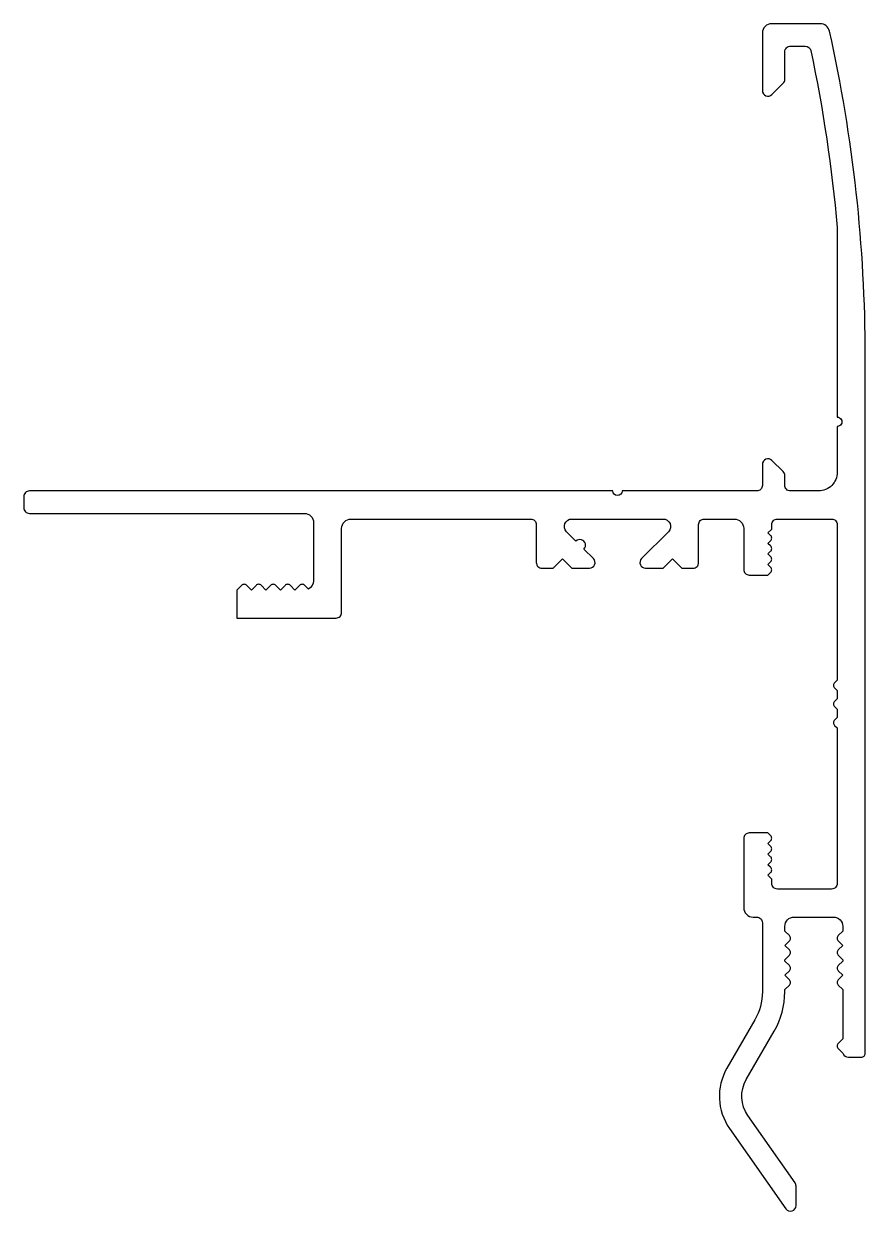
# Model space of a CAD drawing. Extents: x 1325.7 to 1370.7, y -101.9 to -38.3.
import ezdxf

# ---------------------------------------------------------------- set-up
doc = ezdxf.new("R2010")
doc.units = 0
doc.header["$LTSCALE"] = 15
doc.layers.get('0').update_dxf_attribs({"linetype": 'CONTINUOUS'})

msp = doc.modelspace()

# ---------------------------------------------------------------- linework, layer by layer
at = {"ltscale": 0.05}
msp.add_lwpolyline([(1325.957, -63.332, 0.414214), (1325.657, -63.632), (1325.657, -64.232, 0.414214), (1325.957, -64.532), (1340.657, -64.532, -0.414214), (1341.157, -65.032), (1341.157, -68.132, -0.282563), (1340.883, -68.578), (1340.691, -68.385, 0.414214), (1340.408, -68.385), (1340.161, -68.632), (1339.915, -68.385, 0.414214), (1339.632, -68.385), (1339.385, -68.632), (1339.138, -68.385, 0.414214), (1338.856, -68.385), (1338.609, -68.632), (1338.362, -68.385, 0.414214), (1338.08, -68.385), (1337.833, -68.632), (1337.586, -68.385, 0.414214), (1337.304, -68.385), (1337.057, -68.632), (1337.057, -70.132), (1342.357, -70.132, 0.414214), (1342.657, -69.832), (1342.657, -65.332, -0.414214), (1343.157, -64.832), (1352.766, -64.832, -0.414214), (1353.066, -65.132), (1353.066, -67.163, 0.414214), (1353.366, -67.463), (1353.966, -67.463), (1354.466, -66.963), (1354.966, -67.463), (1355.907, -67.463, 0.66815), (1356.119, -66.951), (1355.613, -66.445, 1), (1355.189, -66.021), (1354.683, -65.515, -0.668206), (1354.966, -64.832), (1359.848, -64.832, -0.6682), (1360.131, -65.515), (1358.695, -66.951, 0.668124), (1358.907, -67.463), (1359.848, -67.463), (1360.348, -66.963), (1360.848, -67.463), (1361.448, -67.463, 0.414214), (1361.748, -67.163), (1361.748, -65.132, -0.414215), (1362.048, -64.832), (1363.657, -64.832, -0.414214), (1364.157, -65.332), (1364.157, -67.532, 0.414214), (1364.457, -67.832), (1365.457, -67.832), (1365.598, -67.69, 0.414214), (1365.598, -67.408), (1365.457, -67.266), (1365.598, -67.125, 0.414214), (1365.598, -66.842), (1365.457, -66.701), (1365.598, -66.559, 0.414214), (1365.598, -66.276), (1365.457, -66.135), (1365.598, -65.993, 0.414214), (1365.598, -65.711), (1365.457, -65.569), (1365.657, -65.369), (1365.657, -65.132, -0.414214), (1365.957, -64.832), (1368.857, -64.832, -0.414214), (1369.157, -65.132), (1369.157, -73.449), (1369.016, -73.59, 0.414214), (1369.016, -73.873), (1369.157, -74.015), (1369.157, -74.449), (1369.016, -74.59, 0.423051), (1369.016, -74.873), (1369.157, -75.015), (1369.157, -75.449), (1369.016, -75.59, 0.414214), (1369.016, -75.873), (1369.157, -76.015), (1369.157, -84.332, -0.414214), (1368.857, -84.632), (1365.957, -84.632, -0.414214), (1365.657, -84.332), (1365.657, -84.095), (1365.457, -83.895), (1365.598, -83.753, 0.414214), (1365.598, -83.47), (1365.457, -83.329), (1365.598, -83.188, 0.414214), (1365.598, -82.905), (1365.457, -82.763), (1365.598, -82.622, 0.414214), (1365.598, -82.339), (1365.457, -82.198), (1365.598, -82.056, 0.414214), (1365.598, -81.773), (1365.457, -81.632), (1364.457, -81.632, 0.414214), (1364.157, -81.932), (1364.157, -85.632, 0.414214), (1364.657, -86.132), (1364.857, -86.132, -0.414214), (1365.157, -86.432), (1365.157, -90.132, -0.131632), (1364.755, -91.632), (1363.259, -94.223, 0.291478), (1363.4, -97.444), (1366.411, -101.745, 0.733231), (1366.957, -101.573), (1366.957, -100.527, 0.153914), (1366.903, -100.355), (1364.383, -96.756, -0.291478), (1364.298, -94.823), (1365.794, -92.232, 0.131655), (1366.357, -90.132), (1366.357, -90.015), (1366.598, -89.773, 0.414214), (1366.598, -89.49), (1366.357, -89.249), (1366.598, -89.008, 0.414214), (1366.598, -88.725), (1366.357, -88.483), (1366.357, -88.415), (1366.598, -88.173, 0.414214), (1366.598, -87.89), (1366.357, -87.649), (1366.598, -87.408, 0.414214), (1366.598, -87.125), (1366.357, -86.883), (1366.357, -86.632, -0.414214), (1366.857, -86.132), (1368.957, -86.132, -0.414214), (1369.457, -86.632), (1369.457, -86.883), (1369.216, -87.125, 0.414214), (1369.216, -87.408), (1369.457, -87.649), (1369.216, -87.89, 0.414214), (1369.216, -88.173), (1369.457, -88.415), (1369.457, -88.483), (1369.216, -88.725, 0.414214), (1369.216, -89.008), (1369.457, -89.249), (1369.216, -89.49, 0.414214), (1369.216, -89.773), (1369.457, -90.015), (1369.457, -92.649), (1369.216, -92.89, 0.414214), (1369.216, -93.173), (1369.472, -93.429, 0.328953), (1369.757, -93.632), (1370.457, -93.632, 0.414214), (1370.657, -93.432), (1370.657, -56.108, 0.054792), (1368.745, -38.723, 0.351413), (1368.257, -38.332), (1365.657, -38.332, 0.414214), (1365.157, -38.832), (1365.157, -41.908, 0.668176), (1365.669, -42.12), (1366.269, -41.52, 0.198912), (1366.357, -41.308), (1366.357, -39.832, -0.414214), (1366.657, -39.532), (1367.451, -39.532, -0.354281), (1367.745, -39.77, -0.030404), (1369.157, -49.239), (1369.157, -59.382, -1.000045), (1369.157, -59.882), (1369.157, -62.332, -0.414214), (1368.157, -63.332), (1366.657, -63.332, -0.414214), (1366.357, -63.032), (1366.357, -62.508, 0.198912), (1366.269, -62.296), (1365.669, -61.696, 0.668176), (1365.157, -61.908), (1365.157, -63.032, -0.414214), (1364.857, -63.332), (1357.657, -63.332, -1), (1357.157, -63.332)], format="xyb", close=True, dxfattribs=at)

doc.saveas('drawing.dxf')
